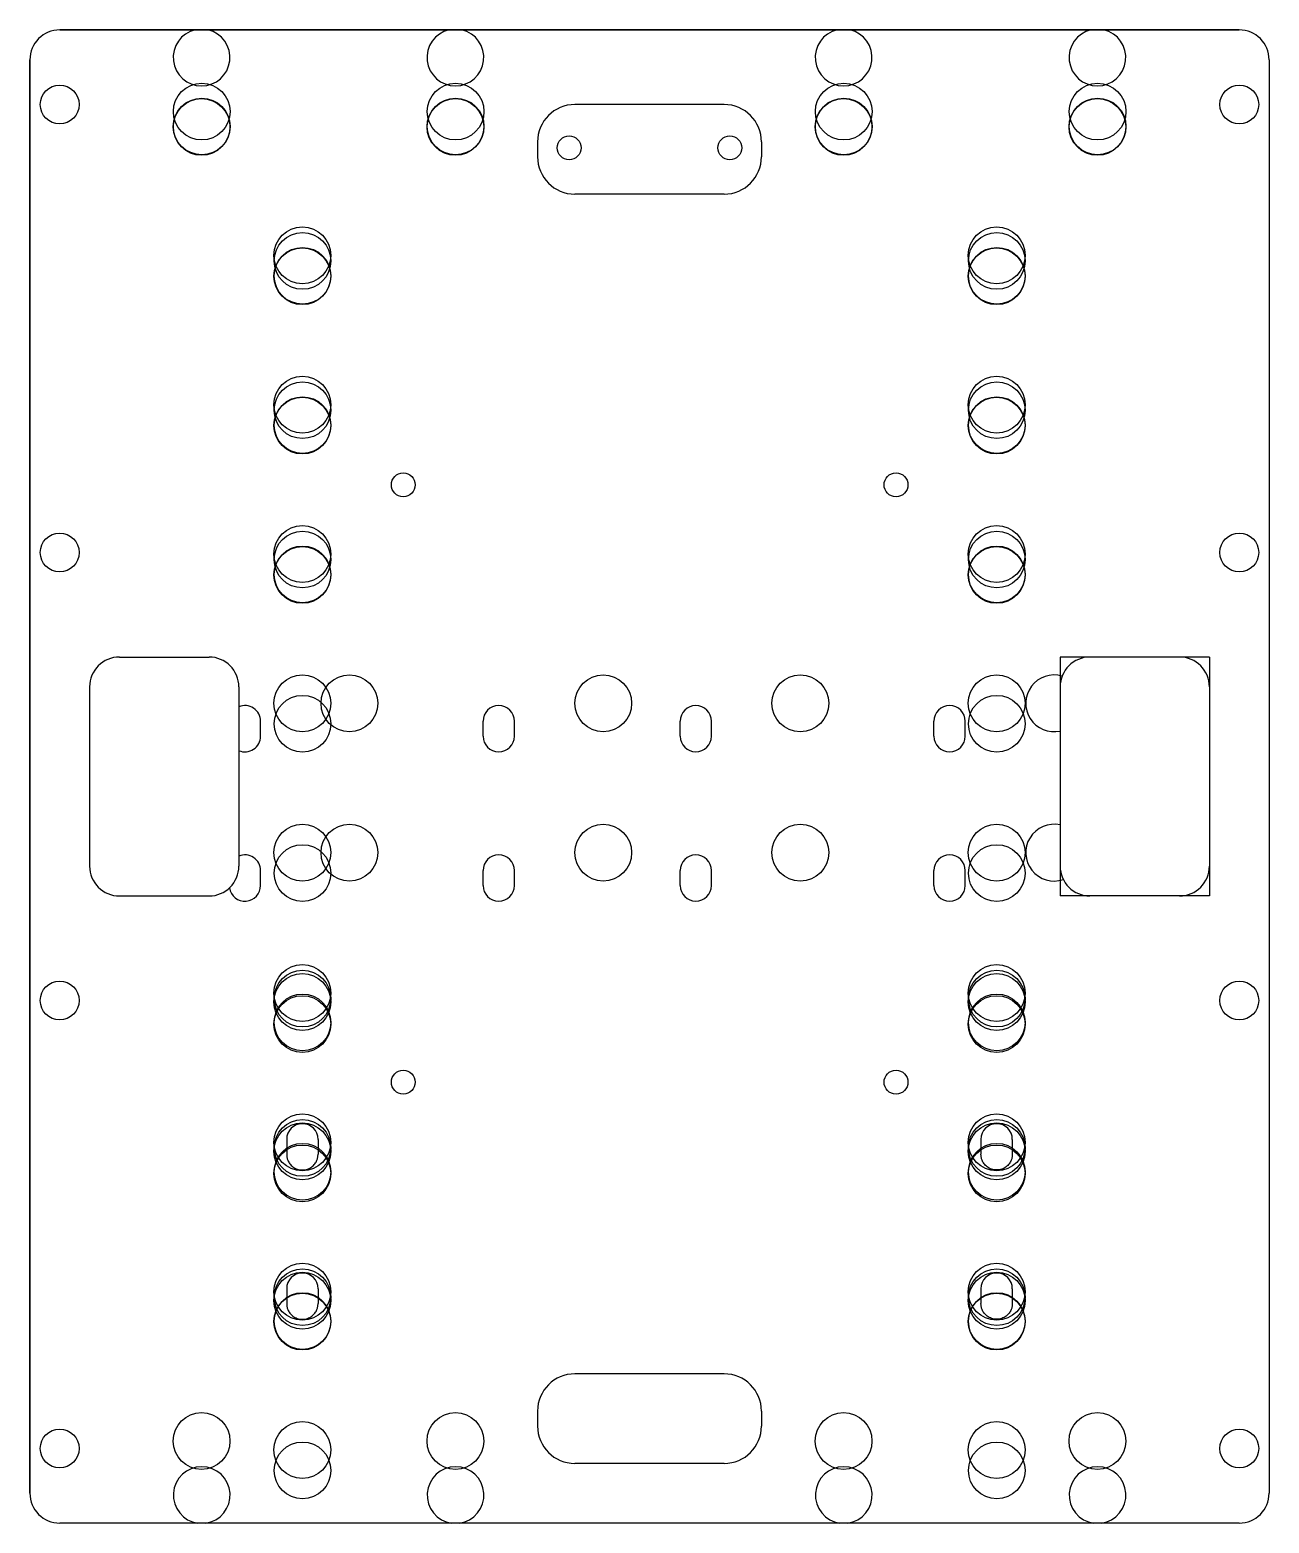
# Model space of a CAD drawing. Extents: x -41 to 42, y -50 to 50.
import ezdxf

# ---------------------------------------------------------------- set-up
doc = ezdxf.new("R2010")
doc.units = 0
doc.layers.add('MODELSKETCH_VISIBLE', color=7, linetype='CONTINUOUS')

msp = doc.modelspace()

# ---------------------------------------------------------------- linework, layer by layer
at = {"layer": 'MODELSKETCH_VISIBLE'}
for p, q in [((39.5, 50), (-39.5, 50)), ((39.5, 50), (-39.5, 50)), ((-39.5, 50), (39.5, 50)), ((-41.5, 48), (-41.5, -48)), ((-41.5, 48), (-41.5, -48)), ((-41.5, -48), (-41.5, 48)), ((41.5, 48), (41.5, -48)), ((41.5, 48), (41.5, -48)), ((41.5, 48), (41.5, -48)), ((5, 45), (-5, 45)), ((-7.5, 42.5), (-7.5, 41.5)), ((7.5, 42.5), (7.5, 41.5)), ((5, 39), (-5, 39)), ((-35.5, 8), (-29.5, 8)), ((-35.5, 8), (-29.5, 8)), ((37.5, 8), (27.5, 8)), ((27.5, 8), (27.5, -8)), ((35.5, 8), (29.5, 8)), ((35.5, 8), (29.5, 8)), ((37.5, 8), (37.5, -8)), ((-37.5, 6), (-37.5, -6)), ((-37.5, 6), (-37.5, -6)), ((-27.5, 6), (-27.5, -6)), ((-27.5, 6), (-27.5, -6)), ((27.5, 6), (27.5, -6)), ((27.5, 6), (27.5, -6)), ((37.5, 6), (37.5, -6)), ((37.5, 6), (37.5, -6)), ((-26.05, 2.7), (-26.05, 3.7)), ((-11.15, 2.7), (-11.15, 3.7)), ((-9.05, 2.7), (-9.05, 3.7)), ((2.05, 2.7), (2.05, 3.7)), ((4.15, 2.7), (4.15, 3.7)), ((19.05, 2.7), (19.05, 3.7)), ((21.15, 2.7), (21.15, 3.7)), ((-26.05, -7.3), (-26.05, -6.3)), ((-11.15, -7.3), (-11.15, -6.3)), ((-9.05, -7.3), (-9.05, -6.3)), ((2.05, -7.3), (2.05, -6.3)), ((4.15, -7.3), (4.15, -6.3)), ((19.05, -7.3), (19.05, -6.3)), ((21.15, -7.3), (21.15, -6.3)), ((-35.5, -8), (-29.5, -8)), ((-35.5, -8), (-29.5, -8)), ((37.5, -8), (27.5, -8)), ((35.5, -8), (29.5, -8)), ((35.5, -8), (29.5, -8)), ((-24.3, -24.3), (-24.3, -25.3)), ((-22.2, -24.3), (-22.2, -25.3)), ((22.2, -24.3), (22.2, -25.3)), ((24.3, -24.3), (24.3, -25.3)), ((-24.3, -34.3), (-24.3, -35.3)), ((-22.2, -34.3), (-22.2, -35.3)), ((22.2, -34.3), (22.2, -35.3)), ((24.3, -34.3), (24.3, -35.3)), ((5, -40), (-5, -40)), ((-7.5, -42.5), (-7.5, -43.5)), ((7.5, -42.5), (7.5, -43.5)), ((5, -46), (-5, -46)), ((39.5, -50), (-39.5, -50)), ((39.5, -50), (-39.5, -50)), ((39.5, -50), (-39.5, -50))]:
    msp.add_line(p, q, dxfattribs=at)
for centre, radius in [((-39.5, 45), 1.3), ((-39.5, 45), 1.3), ((-29.99, 44.53), 1.9), ((-12.99, 44.53), 1.9), ((13.01, 44.53), 1.9), ((30.01, 44.53), 1.9), ((39.5, 45), 1.3), ((39.5, 45), 1.3), ((-30, 43.5), 1.9), ((-29.99, 43.53), 1.9), ((-29.99, 43.53), 1.9), ((-29.99, 43.53), 1.9), ((-13, 43.5), 1.9), ((-12.99, 43.53), 1.9), ((-12.99, 43.53), 1.9), ((-12.99, 43.53), 1.9), ((13, 43.5), 1.9), ((13.01, 43.53), 1.9), ((13.01, 43.53), 1.9), ((13.01, 43.53), 1.9), ((30, 43.5), 1.9), ((30.01, 43.53), 1.9), ((30.01, 43.53), 1.9), ((30.01, 43.53), 1.9), ((-5.38, 42.1), 0.8), ((-5.38, 42.1), 0.8), ((5.38, 42.1), 0.8), ((5.38, 42.1), 0.8), ((-23.25, 34.9), 1.9), ((-23.25, 34.9), 1.9), ((-23.25, 34.9), 1.9), ((-23.25, 34.9), 1.9), ((-23.25, 34.9), 1.9), ((-23.24, 34.53), 1.9), ((23.25, 34.9), 1.9), ((23.25, 34.9), 1.9), ((23.25, 34.9), 1.9), ((23.25, 34.9), 1.9), ((23.25, 34.9), 1.9), ((23.26, 34.53), 1.9), ((-23.25, 33.5), 1.9), ((-23.24, 33.53), 1.9), ((-23.24, 33.53), 1.9), ((-23.24, 33.53), 1.9), ((23.25, 33.5), 1.9), ((23.26, 33.53), 1.9), ((23.26, 33.53), 1.9), ((23.26, 33.53), 1.9), ((-23.25, 24.9), 1.9), ((-23.25, 24.9), 1.9), ((-23.25, 24.9), 1.9), ((-23.25, 24.9), 1.9), ((-23.25, 24.9), 1.9), ((-23.24, 24.53), 1.9), ((23.25, 24.9), 1.9), ((23.25, 24.9), 1.9), ((23.25, 24.9), 1.9), ((23.25, 24.9), 1.9), ((23.25, 24.9), 1.9), ((23.26, 24.53), 1.9), ((-23.25, 23.5), 1.9), ((-23.24, 23.53), 1.9), ((-23.24, 23.53), 1.9), ((-23.24, 23.53), 1.9), ((23.25, 23.5), 1.9), ((23.26, 23.53), 1.9), ((23.26, 23.53), 1.9), ((23.26, 23.53), 1.9), ((-16.49, 19.53), 0.8), ((16.51, 19.53), 0.8), ((-39.5, 15), 1.3), ((-39.5, 15), 1.3), ((-23.25, 14.9), 1.9), ((-23.25, 14.9), 1.9), ((-23.25, 14.9), 1.9), ((-23.25, 14.9), 1.9), ((-23.25, 14.9), 1.9), ((-23.24, 14.53), 1.9), ((23.25, 14.9), 1.9), ((23.25, 14.9), 1.9), ((23.25, 14.9), 1.9), ((23.25, 14.9), 1.9), ((23.25, 14.9), 1.9), ((23.26, 14.53), 1.9), ((39.5, 15), 1.3), ((39.5, 15), 1.3), ((-23.25, 13.5), 1.9), ((-23.24, 13.53), 1.9), ((-23.24, 13.53), 1.9), ((-23.24, 13.53), 1.9), ((23.25, 13.5), 1.9), ((23.26, 13.53), 1.9), ((23.26, 13.53), 1.9), ((23.26, 13.53), 1.9), ((-23.25, 4.9), 1.9), ((-23.25, 4.9), 1.9), ((-20.1, 4.9), 1.9), ((-3.1, 4.9), 1.9), ((10.1, 4.9), 1.9), ((23.25, 4.9), 1.9), ((23.25, 4.9), 1.9), ((-23.24, 3.53), 1.9), ((-23.24, 3.53), 1.9), ((-23.24, 3.53), 1.9), ((23.26, 3.53), 1.9), ((23.26, 3.53), 1.9), ((23.26, 3.53), 1.9), ((-23.25, -5.1), 1.9), ((-23.25, -5.1), 1.9), ((-20.1, -5.1), 1.9), ((-3.1, -5.1), 1.9), ((10.1, -5.1), 1.9), ((23.25, -5.1), 1.9), ((23.25, -5.1), 1.9), ((-23.24, -6.47), 1.9), ((-23.24, -6.47), 1.9), ((-23.24, -6.47), 1.9), ((23.26, -6.47), 1.9), ((23.26, -6.47), 1.9), ((23.26, -6.47), 1.9), ((-23.25, -14.5), 1.9), ((-23.25, -14.5), 1.9), ((-23.24, -14.87), 1.9), ((23.25, -14.5), 1.9), ((23.25, -14.5), 1.9), ((23.26, -14.87), 1.9), ((-39.5, -15), 1.3), ((-39.5, -15), 1.3), ((-23.25, -15.1), 1.9), ((-23.25, -15.1), 1.9), ((-23.25, -15.1), 1.9), ((23.25, -15.1), 1.9), ((23.25, -15.1), 1.9), ((23.25, -15.1), 1.9), ((39.5, -15), 1.3), ((39.5, -15), 1.3), ((-23.25, -16.58), 1.9), ((-23.24, -16.47), 1.9), ((-23.24, -16.47), 1.9), ((-23.24, -16.47), 1.9), ((23.25, -16.58), 1.9), ((23.26, -16.47), 1.9), ((23.26, -16.47), 1.9), ((23.26, -16.47), 1.9), ((-16.49, -20.47), 0.8), ((16.51, -20.47), 0.8), ((-23.25, -24.5), 1.9), ((-23.25, -24.5), 1.9), ((-23.24, -24.87), 1.9), ((23.25, -24.5), 1.9), ((23.25, -24.5), 1.9), ((23.26, -24.87), 1.9), ((-23.25, -25.1), 1.9), ((-23.25, -25.1), 1.9), ((-23.25, -25.1), 1.9), ((23.25, -25.1), 1.9), ((23.25, -25.1), 1.9), ((23.25, -25.1), 1.9), ((-23.25, -26.58), 1.9), ((-23.24, -26.47), 1.9), ((-23.24, -26.47), 1.9), ((-23.24, -26.47), 1.9), ((23.25, -26.58), 1.9), ((23.26, -26.47), 1.9), ((23.26, -26.47), 1.9), ((23.26, -26.47), 1.9), ((-23.25, -34.5), 1.9), ((-23.25, -34.5), 1.9), ((-23.24, -34.87), 1.9), ((23.25, -34.5), 1.9), ((23.25, -34.5), 1.9), ((23.26, -34.87), 1.9), ((-23.25, -35.1), 1.9), ((-23.25, -35.1), 1.9), ((-23.25, -35.1), 1.9), ((23.25, -35.1), 1.9), ((23.25, -35.1), 1.9), ((23.25, -35.1), 1.9), ((-23.25, -36.5), 1.9), ((-23.24, -36.47), 1.9), ((-23.24, -36.47), 1.9), ((-23.24, -36.47), 1.9), ((23.25, -36.5), 1.9), ((23.26, -36.47), 1.9), ((23.26, -36.47), 1.9), ((23.26, -36.47), 1.9), ((-30, -44.5), 1.9), ((-30, -44.5), 1.9), ((-13, -44.5), 1.9), ((-13, -44.5), 1.9), ((13, -44.5), 1.9), ((13, -44.5), 1.9), ((30, -44.5), 1.9), ((30, -44.5), 1.9), ((-39.5, -45), 1.3), ((-39.5, -45), 1.3), ((-23.25, -45.1), 1.9), ((-23.25, -45.1), 1.9), ((-23.25, -45.1), 1.9), ((23.25, -45.1), 1.9), ((23.25, -45.1), 1.9), ((23.25, -45.1), 1.9), ((39.5, -45), 1.3), ((39.5, -45), 1.3), ((-23.24, -46.47), 1.9), ((-23.24, -46.47), 1.9), ((-23.24, -46.47), 1.9), ((23.26, -46.47), 1.9), ((23.26, -46.47), 1.9), ((23.26, -46.47), 1.9)]:
    msp.add_circle(centre, radius, dxfattribs=at)
for centre, radius, start, end in [((-39.5, 48), 2, 90, 180), ((-39.5, 48), 2, 90, 180), ((-39.5, 48), 2, 90, 180), ((-30, 48.15), 1.9, 103.1736, 76.8264), ((-13, 48.15), 1.9, 103.1736, 76.8264), ((-13, 48.15), 1.9, 103.1736, 76.8264), ((13, 48.15), 1.9, 103.1736, 76.8264), ((13, 48.15), 1.9, 103.1736, 76.8264), ((30, 48.15), 1.9, 103.1736, 76.8264), ((30, 48.15), 1.9, 103.1736, 76.8264), ((39.5, 48), 2, 0, 90), ((39.5, 48), 2, 0, 90), ((39.5, 48), 2, 0, 90), ((-30, 48.15), 1.9, 103.1736, 76.8264), ((-5, 42.5), 2.5, 90, 180), ((5, 42.5), 2.5, 0, 90), ((-5, 41.5), 2.5, 180, 270), ((5, 41.5), 2.5, 270, 0), ((-35.5, 6), 2, 90, 180), ((-35.5, 6), 2, 90, 180), ((-29.5, 6), 2, 0, 90), ((-29.5, 6), 2, 0, 90), ((29.5, 6), 2, 90, 180), ((29.5, 6), 2, 90, 180), ((35.5, 6), 2, 0, 90), ((35.5, 6), 2, 0, 90), ((27.1, 4.9), 1.9, 73.637, 282.1532), ((-27.1, 3.7), 1.05, 0, 112.3927), ((-10.1, 3.7), 1.05, 0, 180), ((3.1, 3.7), 1.05, 0, 180), ((20.1, 3.7), 1.05, 0, 180), ((-27.1, 2.7), 1.05, 247.6073, 0), ((-10.1, 2.7), 1.05, 180, 0), ((3.1, 2.7), 1.05, 180, 0), ((20.1, 2.7), 1.05, 180, 0), ((27.1, -5.1), 1.9, 77.8468, 288.8258), ((-35.5, -6), 2, 180, 270), ((-35.5, -6), 2, 180, 270), ((-29.5, -6), 2, 270, 0), ((-29.5, -6), 2, 270, 0), ((-27.1, -6.3), 1.05, 0, 112.3927), ((-10.1, -6.3), 1.05, 0, 180), ((3.1, -6.3), 1.05, 0, 180), ((20.1, -6.3), 1.05, 0, 180), ((29.5, -6), 2, 180, 270), ((29.5, -6), 2, 180, 270), ((35.5, -6), 2, 270, 0), ((35.5, -6), 2, 270, 0), ((-27.1, -7.3), 1.05, 188.9734, 0), ((-10.1, -7.3), 1.05, 180, 0), ((3.1, -7.3), 1.05, 180, 0), ((20.1, -7.3), 1.05, 180, 0), ((-23.25, -24.3), 1.05, 0, 180), ((23.25, -24.3), 1.05, 0, 180), ((-23.25, -34.3), 1.05, 0, 180), ((23.25, -34.3), 1.05, 0, 180), ((23.25, -34.3), 1.05, 0, 180), ((-5, -42.5), 2.5, 90, 180), ((5, -42.5), 2.5, 0, 90), ((-5, -43.5), 2.5, 180, 270), ((5, -43.5), 2.5, 270, 0), ((-29.99, -48.12), 1.9, 277.8696, 262.1304), ((-12.99, -48.12), 1.9, 277.8696, 262.1304), ((13.01, -48.12), 1.9, 277.8696, 262.1304), ((30.01, -48.12), 1.9, 277.8696, 262.1304), ((-39.5, -48), 2, 180, 270), ((-39.5, -48), 2, 180, 270), ((-39.5, -48), 2, 180, 270), ((39.5, -48), 2, 270, 0), ((39.5, -48), 2, 270, 0), ((39.5, -48), 2, 270, 0)]:
    msp.add_arc(centre, radius, start, end, dxfattribs=at)
for points in [[(-24.3, -25.3), (-24.3, -27.4), (-22.2, -27.4), (-22.2, -25.3)], [(24.3, -25.3), (24.3, -27.4), (22.2, -27.4), (22.2, -25.3)], [(-24.3, -35.3), (-24.3, -37.4), (-22.2, -37.4), (-22.2, -35.3)], [(24.3, -35.3), (24.3, -37.4), (22.2, -37.4), (22.2, -35.3)]]:
    msp.add_rational_spline(points, [1, 0.333333398663, 0.333333398663, 1], degree=3, dxfattribs=at)

doc.saveas('drawing.dxf')
